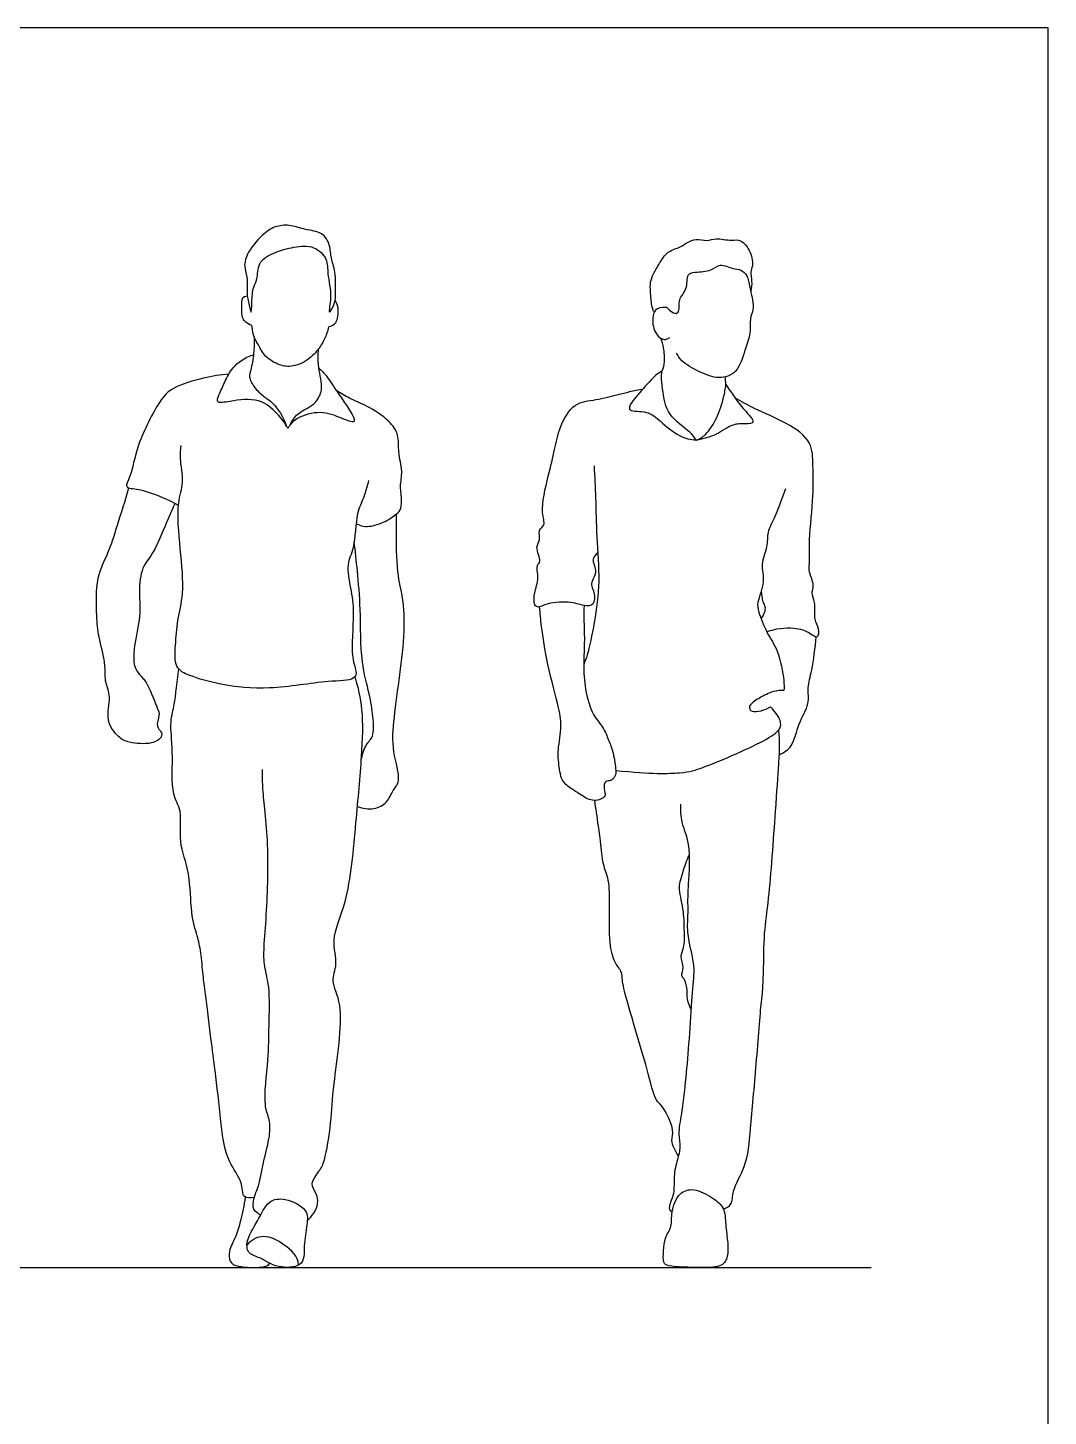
# Model space of a CAD drawing. Header units: millimetres. Extents: x 42.4 to 67, y 0.8 to 10.7.
# Drawn here: x 65.268 to 67.025, y 3.286 to 5.676 of the extents above; entities that cross this region are included whole.
import ezdxf

# ---------------------------------------------------------------- set-up
doc = ezdxf.new("R2010")
doc.units = ezdxf.units.MM
for name, color, linetype, true_color in [('AG-DIAGRAM', 7, 'Continuous', 0xfecc66), ('AG-PEOPLE', 7, 'Continuous', 0x66ccff), ('X-VPRT', 6, 'Continuous', 0xff00ff)]:
    doc.layers.add(name, color=color, linetype=linetype, true_color=true_color)

msp = doc.modelspace()

# ---------------------------------------------------------------- linework, layer by layer
at = {"layer": 'AG-DIAGRAM'}
msp.add_lwpolyline([(59.7099, 3.5424), (66.7203, 3.5424)], dxfattribs=at)
at = {"layer": 'AG-PEOPLE'}
for points, knots in [([(65.7976, 5.2071), (65.7966, 5.2025), (65.7929, 5.1919), (65.785, 5.1825), (65.7932, 5.2158), (65.7835, 5.2516), (65.7857, 5.2784), (65.7614, 5.3024), (65.726, 5.2995), (65.6924, 5.2897), (65.6632, 5.2734), (65.6652, 5.2431), (65.6556, 5.2299), (65.6543, 5.2059), (65.6533, 5.1767), (65.6487, 5.2064), (65.6453, 5.2132), (65.6475, 5.2482), (65.6396, 5.2653), (65.6465, 5.2916), (65.6745, 5.3228), (65.6959, 5.3358), (65.7224, 5.3372), (65.746, 5.3276), (65.7759, 5.3255), (65.7897, 5.3021), (65.7897, 5.2786), (65.7995, 5.2571), (65.798, 5.2174), (65.7984, 5.2107), (65.7976, 5.2071)], [0, 0, 0, 0, 0.235327, 0.369678, 0.653338, 1.0177, 1.304897, 1.612101, 1.943951, 2.287277, 2.600069, 2.893457, 3.117271, 3.412829, 3.644052, 3.885631, 4.072799, 4.396872, 4.646553, 4.931186, 5.299343, 5.583993, 5.866103, 6.156526, 6.458911, 6.738307, 7.008699, 7.292341, 7.643429, 7.828726, 7.828726, 7.828726, 7.828726]), ([(66.3462, 5.1869), (66.3448, 5.1906), (66.342, 5.198), (66.3405, 5.2218), (66.3396, 5.2381), (66.3456, 5.253), (66.3559, 5.2709), (66.369, 5.2919), (66.3921, 5.2978), (66.4034, 5.307), (66.4191, 5.3137), (66.438, 5.3081), (66.4532, 5.3152), (66.4794, 5.3085), (66.4967, 5.3136), (66.5145, 5.2901), (66.5176, 5.2662), (66.5113, 5.2558), (66.5159, 5.2393), (66.514, 5.2284), (66.5129, 5.2229)], [0, 0, 0, 0, 0.197214, 0.474822, 0.707734, 0.930788, 1.192853, 1.474074, 1.745823, 1.964096, 2.193625, 2.439051, 2.670086, 2.961321, 3.191861, 3.485409, 3.762687, 3.952399, 4.180788, 4.416275, 4.416275, 4.416275, 4.416275]), ([(66.3688, 5.1946), (66.3819, 5.1811), (66.3926, 5.1872), (66.3868, 5.2096), (66.4054, 5.2249), (66.4018, 5.2527), (66.4181, 5.2559), (66.4458, 5.2563), (66.4599, 5.272), (66.4821, 5.2603), (66.4962, 5.2606), (66.5085, 5.2493), (66.5106, 5.2286), (66.5208, 5.195), (66.5106, 5.1771), (66.5137, 5.1496), (66.5026, 5.1216), (66.4914, 5.0811), (66.4576, 5.0703), (66.4252, 5.0829), (66.393, 5.1011), (66.3879, 5.1114), (66.3855, 5.1161)], [0, 0, 0, 0, 0.199398, 0.471896, 0.758414, 1.051042, 1.270286, 1.588276, 1.84788, 2.131517, 2.359671, 2.586758, 2.865802, 3.218897, 3.486316, 3.793413, 4.132317, 4.51423, 4.846972, 5.207281, 5.570652, 5.812264, 5.812264, 5.812264, 5.812264]), ([(65.6542, 5.1638), (65.6426, 5.1682), (65.636, 5.1783), (65.6369, 5.2027), (65.638, 5.2148), (65.6464, 5.2145)], [0, 0, 0, 0, 0.310305, 0.728875, 1.013936, 1.013936, 1.013936, 1.013936]), ([(65.7864, 5.1611), (65.7985, 5.1649), (65.8018, 5.1761), (65.8052, 5.1948), (65.7976, 5.2071)], [0, 0, 0, 0, 0.3688719, 0.8422868, 0.8422868, 0.8422868, 0.8422868]), ([(66.3688, 5.1946), (66.3485, 5.1962), (66.3415, 5.1755), (66.3475, 5.1487), (66.3635, 5.1371), (66.3707, 5.1411), (66.3735, 5.143)], [0, 0, 0, 0, 0.370831, 0.776159, 1.085028, 1.327632, 1.327632, 1.327632, 1.327632]), ([(65.7864, 5.1611), (65.7848, 5.154), (65.7799, 5.1399), (65.77, 5.1238), (65.752, 5.103), (65.7218, 5.0907), (65.6988, 5.0959), (65.6743, 5.1109), (65.6649, 5.1328), (65.6572, 5.1428), (65.6557, 5.1539), (65.6542, 5.1638)], [0, 0, 0, 0, 0.282326, 0.544343, 0.859354, 1.19588, 1.484525, 1.803204, 2.092342, 2.308476, 2.535342, 2.535342, 2.535342, 2.535342]), ([(65.6581, 5.1438), (65.6584, 5.1344), (65.6578, 5.1154), (65.6546, 5.0953), (65.651, 5.0822), (65.6484, 5.0749), (65.6582, 5.0564), (65.6744, 5.0409), (65.6921, 5.0313), (65.7089, 5.0055), (65.7135, 4.9914)], [0, 0, 0, 0, 0.303594, 0.618738, 0.618738, 0.800539, 1.053883, 1.321659, 1.577482, 1.958269, 1.958269, 1.958269, 1.958269]), ([(66.3578, 5.142), (66.3599, 5.1364), (66.3631, 5.1253), (66.3651, 5.1013), (66.3621, 5.0902), (66.3602, 5.0848)], [0, 0, 0, 0, 0.2406933, 0.5176076, 0.7550857, 0.7550857, 0.7550857, 0.7550857]), ([(65.7201, 4.9924), (65.7232, 4.9994), (65.7317, 5.0129), (65.7524, 5.0219), (65.7651, 5.0317), (65.7785, 5.0534), (65.7681, 5.0901), (65.7681, 5.1126), (65.7691, 5.1206), (65.7696, 5.1243)], [0, 0, 0, 0, 0.274383, 0.539682, 0.765562, 1.041147, 1.390556, 1.660636, 1.851826, 1.851826, 1.851826, 1.851826]), ([(65.7162, 4.9866), (65.7114, 4.9957), (65.6987, 5.0124), (65.6674, 5.0404), (65.6198, 5.0339), (65.5915, 5.0286), (65.5981, 5.0454), (65.6077, 5.0667), (65.6203, 5.0928), (65.6406, 5.1081), (65.657, 5.1134)], [0, 0, 0, 0, 0.317784, 0.67408, 1.073404, 1.335175, 1.526494, 1.809522, 2.116091, 2.462668, 2.462668, 2.462668, 2.462668]), ([(65.7691, 5.0907), (65.774, 5.0861), (65.7849, 5.0753), (65.8008, 5.0486), (65.8455, 4.9873), (65.8018, 5.0079), (65.7683, 5.0181), (65.7274, 5.0037), (65.7197, 4.9921), (65.7162, 4.9866)], [0, 0, 0, 0, 0.25532, 0.59736, 1.014105, 1.301084, 1.662213, 2.02013, 2.272335, 2.272335, 2.272335, 2.272335]), ([(65.6146, 5.0801), (65.6, 5.0787), (65.5722, 5.074), (65.5174, 5.0587), (65.4936, 5.0325), (65.4555, 4.9593), (65.4474, 4.9067), (65.4334, 4.8826), (65.4631, 4.884), (65.5131, 4.8624), (65.5228, 4.857), (65.5279, 4.8541)], [0, 0, 0, 0, 0.37873, 0.795383, 1.132917, 1.648404, 2.077544, 2.317301, 2.582917, 3.008144, 3.245438, 3.245438, 3.245438, 3.245438]), ([(66.3602, 5.0848), (66.3564, 5.0826), (66.3482, 5.0781), (66.3252, 5.0519), (66.3038, 5.0278), (66.3035, 5.0151), (66.3368, 5.0174), (66.3571, 4.9989), (66.3893, 4.9714), (66.4094, 4.9674), (66.4193, 4.9661)], [0, 0, 0, 0, 0.207059, 0.549222, 0.876559, 1.030224, 1.331207, 1.638384, 2.005396, 2.319122, 2.319122, 2.319122, 2.319122]), ([(66.4193, 4.9661), (66.4157, 4.9709), (66.4094, 4.9815), (66.3683, 5.0077), (66.362, 5.0477), (66.3592, 5.0703), (66.3597, 5.0802), (66.3602, 5.0848)], [0, 0, 0, 0, 0.242477, 0.630158, 0.990414, 1.260797, 1.475322, 1.475322, 1.475322, 1.475322]), ([(66.4703, 5.0622), (66.47, 5.0648), (66.4696, 5.069), (66.4695, 5.0736), (66.4696, 5.0753)], [0, 0, 0, 0, 0.161545, 0.2629088, 0.2629088, 0.2629088, 0.2629088]), ([(65.8338, 4.8225), (65.8388, 4.8202), (65.8499, 4.8159), (65.8774, 4.8217), (65.9004, 4.8364), (65.9107, 4.8453), (65.9132, 4.8629), (65.9083, 4.887), (65.915, 4.9134), (65.9051, 4.9453), (65.9084, 4.9756), (65.8906, 5.0012), (65.8534, 5.0257), (65.8227, 5.0375), (65.807, 5.0472), (65.7995, 5.052)], [0, 0, 0, 0, 0.231942, 0.531532, 0.830095, 1.032406, 1.262006, 1.543698, 1.83874, 2.164802, 2.472616, 2.780579, 3.160465, 3.489569, 3.78411, 3.78411, 3.78411, 3.78411]), ([(66.2496, 4.773), (66.2408, 4.764), (66.2414, 4.7564), (66.2487, 4.7375), (66.2395, 4.7253), (66.2383, 4.7142), (66.2445, 4.7044), (66.2445, 4.6801), (66.2241, 4.6812), (66.2, 4.6898), (66.1603, 4.6856), (66.1506, 4.6785), (66.1395, 4.6794), (66.1393, 4.7045), (66.1498, 4.7279), (66.1425, 4.7513), (66.154, 4.7567), (66.1406, 4.7832), (66.1523, 4.7937), (66.146, 4.8119), (66.1611, 4.8204), (66.1497, 4.844), (66.1648, 4.9055), (66.1754, 4.9493), (66.1832, 4.9885), (66.2074, 5.0323), (66.2461, 5.0347), (66.2837, 5.0445), (66.3039, 5.0498), (66.32, 5.0533), (66.3277, 5.0549)], [0, 0, 0, 0, 0.186145, 0.443296, 0.663738, 0.848746, 1.051436, 1.310715, 1.538104, 1.84692, 2.211569, 2.411013, 2.569201, 2.83978, 3.149774, 3.41663, 3.587169, 3.87797, 4.094655, 4.32799, 4.534327, 4.80521, 5.270765, 5.672588, 6.043756, 6.4376, 6.793318, 7.157124, 7.42703, 7.713091, 7.713091, 7.713091, 7.713091]), ([(66.4703, 5.0622), (66.4748, 5.0551), (66.4848, 5.0406), (66.4997, 5.02), (66.5242, 4.9955), (66.5025, 4.994), (66.4807, 4.9952), (66.4541, 4.9738), (66.431, 4.9683), (66.4193, 4.9661)], [0, 0, 0, 0, 0.288181, 0.596573, 0.884121, 1.088225, 1.361235, 1.687414, 2.030087, 2.030087, 2.030087, 2.030087]), ([(66.4193, 4.9661), (66.425, 4.9688), (66.4368, 4.975), (66.4562, 5.0049), (66.4668, 5.0392), (66.4694, 5.0546), (66.4703, 5.0622)], [0, 0, 0, 0, 0.248115, 0.586477, 0.931291, 1.205773, 1.205773, 1.205773, 1.205773]), ([(66.5407, 4.6365), (66.5552, 4.6423), (66.587, 4.6457), (66.6135, 4.6365), (66.6294, 4.6228), (66.6316, 4.6441), (66.6203, 4.6568), (66.6262, 4.6875), (66.6157, 4.7025), (66.6241, 4.7167), (66.6122, 4.7393), (66.6147, 4.755), (66.6127, 4.7974), (66.6219, 4.8702), (66.6198, 4.9213), (66.62, 4.9652), (66.5745, 4.9975), (66.5206, 5.0193), (66.4978, 5.0322), (66.4865, 5.0383)], [0, 0, 0, 0, 0.392595, 0.701921, 0.914082, 1.126368, 1.364578, 1.673657, 1.905555, 2.119529, 2.395043, 2.619376, 2.985644, 3.483511, 3.898306, 4.256919, 4.66944, 5.109561, 5.465747, 5.465747, 5.465747, 5.465747]), ([(65.8552, 4.8971), (65.8525, 4.887), (65.8471, 4.8656), (65.8331, 4.8411), (65.832, 4.7799), (65.816, 4.7534), (65.8247, 4.7095), (65.8317, 4.6689), (65.8229, 4.5939), (65.8359, 4.5675), (65.8298, 4.5519), (65.78, 4.5528), (65.6848, 4.5351), (65.6035, 4.5437), (65.5489, 4.5595), (65.5197, 4.574), (65.5231, 4.6149), (65.5254, 4.6569), (65.5387, 4.7038), (65.5309, 4.7781), (65.5239, 4.8576), (65.5386, 4.892), (65.5295, 4.9349), (65.5319, 4.9498), (65.5327, 4.9573)], [0, 0, 0, 0, 0.319316, 0.626813, 1.063415, 1.380566, 1.742077, 2.123244, 2.615443, 2.91328, 3.099788, 3.477119, 4.050369, 4.572917, 4.998566, 5.296028, 5.6396, 6.013145, 6.404637, 6.90384, 7.409534, 7.755456, 8.119731, 8.390789, 8.390789, 8.390789, 8.390789]), ([(66.2433, 4.9219), (66.2443, 4.9036), (66.2465, 4.8665), (66.2469, 4.7993), (66.2541, 4.7231), (66.2449, 4.6558), (66.2327, 4.5972), (66.2277, 4.5857), (66.2255, 4.5803)], [0, 0, 0, 0, 0.424601, 0.89393, 1.394959, 1.878653, 2.311293, 2.550935, 2.550935, 2.550935, 2.550935]), ([(65.5217, 4.8575), (65.518, 4.8487), (65.5103, 4.8323), (65.4855, 4.7699), (65.4638, 4.7485), (65.4591, 4.7049), (65.464, 4.6687), (65.4523, 4.6191), (65.4485, 4.5767), (65.4645, 4.5591), (65.4759, 4.546), (65.4914, 4.5047), (65.4964, 4.4934), (65.488, 4.4728), (65.4991, 4.4655), (65.4998, 4.4535), (65.4808, 4.4419), (65.4428, 4.4448), (65.4236, 4.4543), (65.4009, 4.4852), (65.413, 4.5236), (65.4025, 4.5477), (65.4013, 4.5635), (65.4024, 4.5848), (65.3896, 4.6292), (65.3869, 4.6638), (65.3852, 4.7306), (65.4081, 4.7718), (65.423, 4.8209), (65.4364, 4.8627), (65.4426, 4.8841)], [0, 0, 0, 0, 0.305594, 0.763951, 1.08358, 1.443876, 1.792831, 2.202174, 2.567445, 2.82616, 3.071288, 3.443471, 3.651638, 3.89744, 4.086623, 4.259538, 4.512056, 4.860016, 5.125398, 5.458236, 5.81151, 6.095797, 6.315954, 6.576461, 6.95687, 7.305769, 7.761798, 8.151741, 8.5569, 9.023099, 9.023099, 9.023099, 9.023099]), ([(66.5726, 4.8826), (66.5669, 4.8665), (66.5561, 4.8351), (66.5405, 4.8084), (66.5427, 4.7826), (66.5288, 4.7522), (66.5391, 4.723), (66.523, 4.6873), (66.5262, 4.6705), (66.5408, 4.6325), (66.5612, 4.6054), (66.5711, 4.5529), (66.5703, 4.5412), (66.5702, 4.5353)], [0, 0, 0, 0, 0.409264, 0.721709, 1.005626, 1.326281, 1.641167, 1.984828, 2.223192, 2.570739, 2.903964, 3.312601, 3.55449, 3.55449, 3.55449, 3.55449]), ([(65.8361, 4.3359), (65.8448, 4.3323), (65.8646, 4.3296), (65.888, 4.3418), (65.8966, 4.3642), (65.9124, 4.3803), (65.8944, 4.4325), (65.8989, 4.4897), (65.9092, 4.5629), (65.9182, 4.6359), (65.9154, 4.695), (65.9031, 4.7376), (65.903, 4.8101), (65.9033, 4.8295), (65.9036, 4.8394)], [0, 0, 0, 0, 0.304197, 0.585556, 0.857355, 1.108738, 1.510963, 1.950519, 2.441517, 2.935441, 3.364309, 3.752001, 4.229079, 4.539929, 4.539929, 4.539929, 4.539929]), ([(65.8426, 4.415), (65.844, 4.4242), (65.8492, 4.4429), (65.8654, 4.4556), (65.8631, 4.4922), (65.8567, 4.531), (65.8408, 4.5856), (65.8421, 4.6747), (65.8361, 4.7395), (65.8325, 4.7749), (65.8304, 4.7919)], [0, 0, 0, 0, 0.300803, 0.547032, 0.875899, 1.236435, 1.665014, 2.205083, 2.668786, 3.077883, 3.077883, 3.077883, 3.077883]), ([(66.2261, 4.6819), (66.2259, 4.6739), (66.2255, 4.6576), (66.2274, 4.6214), (66.2246, 4.5799), (66.2271, 4.5383), (66.2394, 4.4931), (66.2599, 4.4726), (66.2682, 4.4497), (66.2771, 4.4288), (66.2813, 4.3982), (66.2805, 4.3883), (66.2729, 4.3791), (66.2615, 4.3806), (66.2592, 4.3662), (66.2663, 4.3522), (66.2419, 4.3424), (66.2219, 4.3549), (66.2051, 4.3659), (66.1855, 4.3791), (66.1827, 4.4117), (66.1799, 4.4293), (66.1885, 4.4713), (66.1831, 4.5065), (66.1624, 4.5799), (66.1527, 4.6442), (66.1505, 4.668), (66.1496, 4.6794)], [0, 0, 0, 0, 0.280254, 0.623093, 0.993493, 1.367955, 1.754981, 2.058957, 2.333388, 2.614124, 2.928374, 3.107441, 3.291358, 3.464833, 3.661855, 3.866981, 4.121586, 4.396857, 4.655682, 4.925265, 5.239233, 5.489624, 5.850503, 6.198592, 6.699665, 7.165266, 7.500187, 7.500187, 7.500187, 7.500187]), ([(66.5622, 4.4247), (66.57, 4.4287), (66.587, 4.4386), (66.5938, 4.479), (66.6154, 4.5116), (66.6097, 4.5411), (66.6197, 4.5713), (66.6239, 4.6088), (66.6257, 4.6279)], [0, 0, 0, 0, 0.292598, 0.652024, 1.006692, 1.304971, 1.625151, 2.059791, 2.059791, 2.059791, 2.059791]), ([(65.6585, 3.6628), (65.6519, 3.6619), (65.6365, 3.6602), (65.6396, 3.6901), (65.6082, 3.7298), (65.6, 3.8008), (65.5923, 3.8754), (65.5835, 3.9355), (65.575, 4.0137), (65.5699, 4.0445), (65.5672, 4.0848), (65.5604, 4.1136), (65.5485, 4.1505), (65.5486, 4.2254), (65.5263, 4.2735), (65.536, 4.3294), (65.5139, 4.3561), (65.52, 4.431), (65.5121, 4.4796), (65.5216, 4.5114), (65.5238, 4.5365), (65.527, 4.5605), (65.5283, 4.5725)], [0.291476, 0.291476, 0.291476, 0.291476, 0.510596, 0.769774, 1.047065, 1.501016, 2.082716, 2.477567, 2.943405, 3.26447, 3.608822, 3.914163, 4.256554, 4.642319, 5.049667, 5.44998, 5.766162, 6.239723, 6.637935, 6.946676, 7.226237, 7.561529, 7.561529, 7.561529, 7.561529]), ([(65.7498, 3.6235), (65.754, 3.627), (65.7613, 3.6354), (65.7693, 3.6523), (65.766, 3.6709), (65.7531, 3.6869), (65.7713, 3.709), (65.781, 3.7272), (65.7918, 3.7965), (65.7932, 3.8558), (65.8164, 3.9932), (65.7883, 4.0337), (65.8037, 4.065), (65.789, 4.1089), (65.8219, 4.1737), (65.8334, 4.3089), (65.8438, 4.4183), (65.847, 4.5021), (65.8375, 4.5409), (65.8318, 4.5592)], [0, 0, 0, 0, 0.231637, 0.472913, 0.715995, 0.954743, 1.233969, 1.500593, 1.957263, 2.429733, 3.090505, 3.468105, 3.775719, 4.141391, 4.615874, 5.282395, 5.89267, 6.405855, 6.838488, 6.838488, 6.838488, 6.838488]), ([(66.5702, 4.5353), (66.564, 4.5355), (66.5513, 4.5351), (66.5287, 4.523), (66.5077, 4.5101), (66.5139, 4.4947), (66.5384, 4.502), (66.5471, 4.5073)], [0, 0, 0, 0, 0.245717, 0.539683, 0.784385, 0.96941, 1.284821, 1.284821, 1.284821, 1.284821]), ([(66.4659, 3.6431), (66.4708, 3.6448), (66.4828, 3.6504), (66.48, 3.6763), (66.5073, 3.7172), (66.5129, 3.785), (66.5224, 3.8883), (66.5308, 3.9974), (66.5337, 4.0175), (66.5354, 4.053), (66.5356, 4.121), (66.5453, 4.178), (66.5556, 4.326), (66.561, 4.4052), (66.5634, 4.4405), (66.5621, 4.4591), (66.5612, 4.468)], [0, 0, 0, 0, 0.22672, 0.496755, 0.887262, 1.354182, 1.960903, 2.549796, 2.800874, 3.131746, 3.597176, 4.047156, 4.746106, 5.263264, 5.591927, 5.888234, 5.888234, 5.888234, 5.888234]), ([(65.6694, 3.6329), (65.6648, 3.6349), (65.6548, 3.6414), (65.657, 3.6621), (65.6671, 3.6832), (65.6741, 3.7263), (65.6859, 3.7672), (65.6858, 3.7977), (65.6727, 3.8222), (65.6837, 3.9026), (65.6833, 3.9562), (65.6862, 4.0246), (65.6749, 4.0597), (65.6747, 4.0948), (65.6797, 4.15), (65.6823, 4.2134), (65.6819, 4.2769), (65.6766, 4.3306), (65.6726, 4.3698), (65.6725, 4.3897), (65.6726, 4.3993)], [0, 0, 0, 0, 0.221606, 0.463395, 0.740438, 1.11744, 1.495205, 1.796782, 2.08993, 2.591461, 3.031129, 3.494109, 3.836522, 4.166202, 4.58934, 5.048551, 5.505199, 5.925084, 6.279868, 6.586557, 6.586557, 6.586557, 6.586557]), ([(66.3886, 3.7344), (66.3828, 3.7421), (66.3741, 3.7619), (66.3832, 3.7781), (66.3613, 3.8224), (66.3477, 3.8298), (66.3344, 3.8884), (66.3003, 3.9978), (66.2913, 4.036), (66.2923, 4.051), (66.2775, 4.0673), (66.2685, 4.1029), (66.2704, 4.1635), (66.2701, 4.2086), (66.2577, 4.237), (66.255, 4.2753), (66.2476, 4.3246), (66.2456, 4.339), (66.2445, 4.3462)], [0, 0, 0, 0, 0.307625, 0.550497, 0.934209, 1.153502, 1.582239, 2.213166, 2.563787, 2.767471, 3.020141, 3.364642, 3.816476, 4.200514, 4.509602, 4.868457, 5.270793, 5.537736, 5.537736, 5.537736, 5.537736]), ([(66.3919, 4.3399), (66.3919, 4.3295), (66.3924, 4.3072), (66.4103, 4.2712), (66.4052, 4.2031), (66.404, 4.1703), (66.4052, 4.1514), (66.4017, 4.1186), (66.414, 4.072), (66.4157, 4.0505), (66.4103, 3.9982), (66.4066, 3.9275), (66.4007, 3.8626), (66.3946, 3.8084), (66.3871, 3.7731), (66.3929, 3.749), (66.3866, 3.7278), (66.3793, 3.6991), (66.3828, 3.6706), (66.3712, 3.6476), (66.373, 3.6406), (66.3776, 3.6373)], [0, 0, 0, 0, 0.320063, 0.682122, 1.155214, 1.482676, 1.722675, 2.052265, 2.445966, 2.713705, 3.118397, 3.609436, 4.076427, 4.499778, 4.839462, 5.115223, 5.380988, 5.690861, 6.002089, 6.27605, 6.456803, 6.456803, 6.456803, 6.456803]), ([(66.41, 3.9876), (66.4072, 3.993), (66.4029, 4.0054), (66.4043, 4.0181), (66.4007, 4.0384), (66.3919, 4.0444), (66.4, 4.0592), (66.39, 4.0783), (66.3998, 4.093), (66.3984, 4.1221), (66.3988, 4.1535), (66.3891, 4.1927), (66.3911, 4.2061), (66.4008, 4.2386), (66.4049, 4.2471), (66.4071, 4.2517)], [0, 0, 0, 0, 0.246651, 0.457834, 0.710999, 0.878851, 1.092409, 1.345203, 1.572996, 1.874264, 2.208532, 2.562137, 2.781754, 3.106798, 3.329872, 3.329872, 3.329872, 3.329872]), ([(65.6428, 3.6636), (65.6409, 3.6499), (65.635, 3.623), (65.6274, 3.5952), (65.6136, 3.5717), (65.6158, 3.5507), (65.6282, 3.5436), (65.6534, 3.5423), (65.6628, 3.5425), (65.6658, 3.5428), (65.6798, 3.5423), (65.685, 3.5496)], [-1.717352, -1.717352, -1.717352, -1.717352, -1.339122, -1.020256, -0.716176, -0.472571, -0.201996, 0.094776, 0.094776, 0.094776, 0.428571, 0.428571, 0.428571, 0.428571]), ([(65.749, 3.6159), (65.7502, 3.6249), (65.7518, 3.6437), (65.712, 3.6629), (65.6814, 3.6588), (65.665, 3.6221), (65.6425, 3.5884), (65.6481, 3.5643), (65.6712, 3.5597), (65.6925, 3.5414), (65.7463, 3.5421), (65.7428, 3.5804), (65.7475, 3.6046), (65.749, 3.6159)], [0, 0, 0, 0, 0.284103, 0.639769, 0.937487, 1.289719, 1.654199, 1.902788, 2.163717, 2.543526, 2.84652, 3.189355, 3.540427, 3.540427, 3.540427, 3.540427]), ([(66.3776, 3.6373), (66.3763, 3.6282), (66.3784, 3.6133), (66.3645, 3.5934), (66.3632, 3.5719), (66.3613, 3.5499), (66.3725, 3.543), (66.427, 3.5424), (66.4644, 3.5424), (66.4741, 3.5612), (66.474, 3.5849), (66.4692, 3.6159), (66.469, 3.646), (66.4473, 3.6628), (66.4158, 3.6801), (66.3882, 3.672), (66.3791, 3.6482), (66.3776, 3.6373)], [0, 0, 0, 0, 0.280642, 0.550913, 0.819593, 1.080225, 1.280819, 1.702078, 2.033041, 2.30026, 2.581403, 2.904479, 3.208709, 3.499514, 3.837709, 4.122187, 4.457027, 4.457027, 4.457027, 4.457027]), ([(65.7346, 3.5465), (65.734, 3.5622), (65.7093, 3.5836), (65.6768, 3.6005), (65.6552, 3.5916), (65.6457, 3.5809)], [0, 0, 0, 0, 0.462516, 0.936561, 1.319127, 1.319127, 1.319127, 1.319127])]:
    msp.add_open_spline(points, degree=3, knots=knots, dxfattribs=at)
for points in [[(66.531, 4.6587), (66.5363, 4.6664), (66.5392, 4.676), (66.5372, 4.682), (66.5328, 4.6913), (66.5314, 4.7077)], [(66.2807, 4.3978), (66.3427, 4.3915), (66.4012, 4.3929), (66.4256, 4.4008), (66.4794, 4.422), (66.5411, 4.451), (66.5652, 4.4683), (66.5655, 4.4837), (66.5578, 4.4955), (66.5471, 4.5073)]]:
    msp.add_open_spline(points, degree=3, dxfattribs=at)
at = {"layer": 'X-VPRT'}
msp.add_lwpolyline([(59.4051, 5.676), (59.4051, 3.2376), (67.0251, 3.2376), (67.0251, 5.676)], close=True, dxfattribs=at)

doc.saveas('drawing.dxf')
